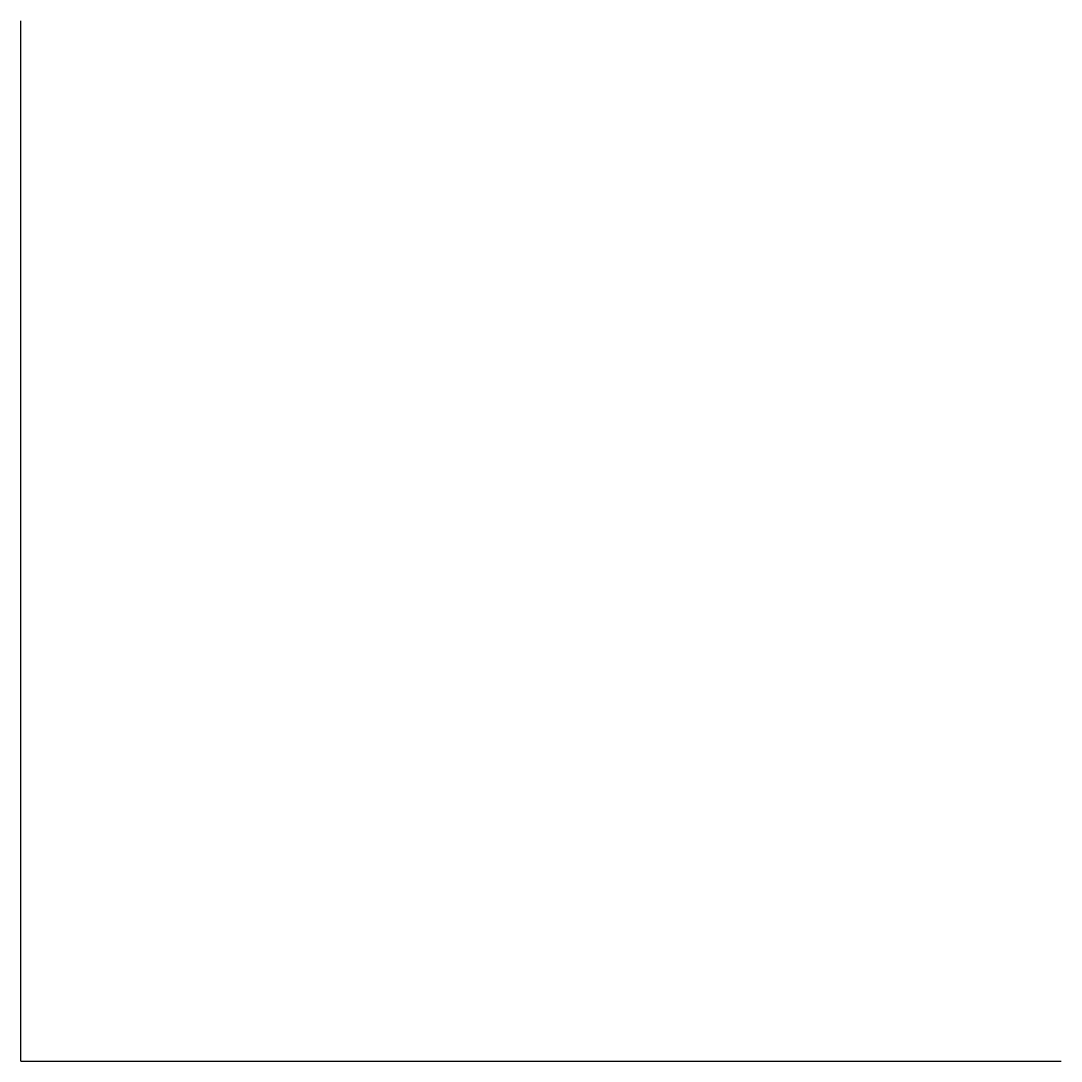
# Model space of a CAD drawing. Header units: inches. Extents: x 0 to 10, y 0 to 10.
import ezdxf

# ---------------------------------------------------------------- set-up
doc = ezdxf.new("R2010")
doc.units = ezdxf.units.IN
doc.header["$MEASUREMENT"] = 0

msp = doc.modelspace()

# ---------------------------------------------------------------- linework, layer by layer
at = {"color": 3}
msp.add_line((0, 0), (0, 10), dxfattribs=at)
at = {"color": 1}
msp.add_line((0, 0), (10, 0), dxfattribs=at)
at = {"color": 5}
msp.add_line((0, 0), (0, 0, 10), dxfattribs=at)

doc.saveas('drawing.dxf')
